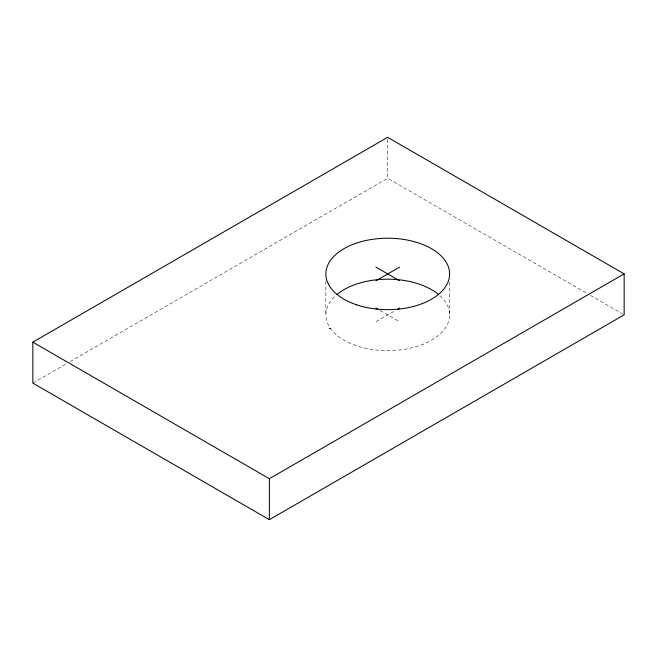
<?xml version="1.0" encoding="UTF-8"?>
<svg xmlns="http://www.w3.org/2000/svg" width="657" height="657" viewBox="0 0 657 657"><rect width="100%" height="100%" fill="white"/><g stroke="black" fill="none" stroke-linecap="round" stroke-linejoin="round"><path stroke-width="0.49" stroke-dasharray="3.29 2.46" d="M32.85 383.121L66.554 363.666M70.102 361.613L387.63 178.293L586.947 293.367M329.091 328.845L330.274 328.155M375.911 321.733L395.342 310.523M590.487 295.412L624.15 314.843M380.14 310.523L399.563 321.733M329.091 328.155L330.274 328.845M449.618 282.132L449.618 314.908M387.63 139.374L387.63 178.293M325.864 281.114L325.864 314.908M439.935 295.724A61.881 35.724 0 0 1 428.2 341.944A61.881 35.724 0 0 1 347.282 341.944A61.881 35.724 0 0 1 335.538 295.724"/><path stroke-width="0.99" d="M32.85 342.157L387.63 137.321L624.15 273.879L624.15 314.843L269.37 519.679L32.85 383.121L32.85 342.157L269.37 478.707L624.15 273.879M375.911 280.769L399.563 267.112M397.879 309.053L399.563 308.084M375.911 267.112L399.563 280.769M375.911 308.084L377.603 309.053M269.37 478.707L269.37 519.679M337.041 294.426A61.881 35.724 0 0 1 438.441 294.426M356.8 304.881A61.881 35.724 0 0 0 449.618 273.944A61.881 35.724 0 0 0 356.8 243A61.881 35.724 0 0 0 356.8 304.881"/></g></svg>
